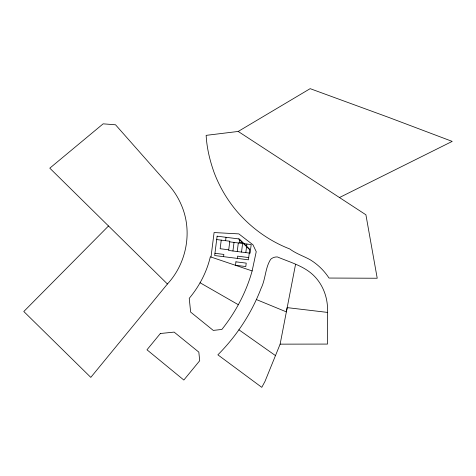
<?xml version="1.0" encoding="UTF-8"?>
<svg xmlns="http://www.w3.org/2000/svg" width="476" height="476" viewBox="0 0 476 476"><rect width="100%" height="100%" fill="white"/><g stroke="black" fill="none" stroke-linecap="round" stroke-linejoin="round"><path stroke-width="0.71" d="M210.999 257.034L214.093 232.544L238.851 233.894L252.97 244.801L256.237 251.685L252.137 270.921C246.241 292.234 235.62 312.185 221.864 329.446L213.266 330.409L190.644 312.095L189.24 298.321C199.295 286.32 206.757 272.088 210.327 256.808L252.137 270.921M221.233 240.136L220.15 248.722L228.73 249.805M223.577 256.665L223.863 254.422L214.956 253.291M225.6 240.689L226.029 237.304M232.942 250.989L234.025 242.409M237.232 251.53L238.315 242.95M237.31 258.397L237.589 256.153L248.71 257.564M239.648 239.874L239.327 242.427L242.665 242.849M241.522 252.072L242.605 243.492M245.812 252.613L246.895 244.033M295.554 264.317L280.126 344.148L264.954 381.478L261.788 387.339L217.871 354.834C236.637 335.967 251.62 313.196 261.116 288.272C265.656 279.12 265.156 267.815 270.695 259.283C272.564 257.641 274.991 256.754 277.478 256.963C290.193 262.377 304.664 266.06 314.582 276.407C323.751 285.927 328.208 299.291 327.488 312.405L327.506 344.077L280.126 344.148M167.427 283.999C186.699 263.222 192.738 231.354 181.439 205.221A73.173 73.173 0 0 0 168.796 185.087L115.531 124.789L103.149 123.837L49.801 168.171L167.427 283.999L90.797 377.379L23.8 311.506L108.51 225.981M238.196 131.447L365.907 214.789L377.218 278.24L329.011 278.049C324.091 270.511 317.492 264.12 309.757 259.503C303.087 255.91 295.846 253.547 289.723 248.936C269.083 240.969 250.679 227.605 236.393 210.743A132.721 132.721 0 0 1 214.182 172.705C209.874 160.686 206.822 148.131 206.144 135.357L238.196 131.447L310.162 88.661L388.41 117.298L452.2 141.396L339.471 197.54M327.488 312.405L287.183 307.627L286.368 311.887L256.445 299.571M216.693 239.565L229.813 241.225L228.647 250.447L250.102 253.161L251.185 244.575L229.735 241.862M200.069 282.756L238.333 304.723M238.904 329.791L275.473 355.596M238.666 238.898L249.698 249.787M217.121 236.173L214.67 255.535L248.43 259.807L249.757 249.299L239.303 238.982L217.121 236.173M235.929 261.83L235.495 265.257L245.789 266.56L246.223 263.127L235.929 261.83M160.352 333.509L146.983 349.8L183.843 380.038L199.706 360.719L198.825 352.121L174.121 332.105L160.352 333.509"/></g></svg>
